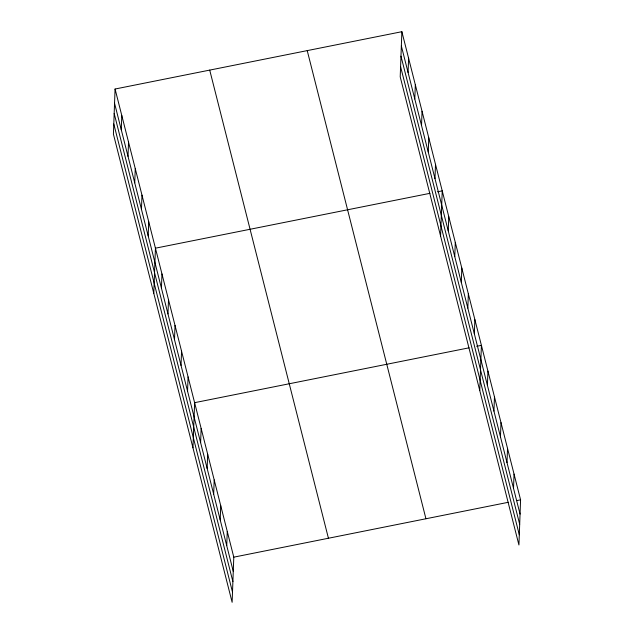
<?xml version="1.0" encoding="UTF-8"?>
<svg xmlns="http://www.w3.org/2000/svg" width="634" height="634" viewBox="0 0 634 634"><rect width="100%" height="100%" fill="white"/><g stroke="black" fill="none" stroke-linecap="round" stroke-linejoin="round"><path stroke-width="0.95" d="M115.071 89.022L113.423 134.154L232.131 602.3L233.787 557.159L115.071 89.022L401.869 31.7L520.577 499.846L518.929 544.978L400.212 76.841L401.869 31.7M121.276 129.804L121.799 115.547M128.005 156.329L128.528 142.071M134.733 182.854L135.256 168.604M141.461 209.386L141.984 195.129M148.19 235.911L148.713 221.662M153.785 293.328L155.433 248.187L429.931 193.33M161.44 288.193L161.963 273.936M167.97 313.941L168.493 299.684M174.501 339.681L175.024 325.432M181.031 365.43L181.554 351.181M187.561 391.178L188.084 376.929M192.958 447.81L194.614 402.677L469.105 347.812M200.621 442.675L201.137 428.425M207.144 468.423L207.667 454.174M213.674 494.171L214.197 479.922M220.204 519.92L220.727 505.663M226.734 545.668L227.257 531.411M408.074 72.482L408.597 58.225M414.802 99.007L415.325 84.758M421.531 125.54L422.054 111.283M428.251 152.065L428.774 137.816M434.979 178.598L435.503 164.341M440.575 236.007L442.231 190.866L437.5 191.817M448.238 230.871L448.761 216.614M454.768 256.619L455.291 242.362M461.298 282.368L461.821 268.111M467.829 308.116L468.344 293.859M474.351 333.864L474.874 319.607M479.748 390.496L481.404 345.356L476.673 346.299M487.411 385.361L487.934 371.104M493.941 411.109L494.465 396.852M500.472 436.85L500.995 422.601M507.002 462.598L507.525 448.349M513.532 488.346L514.055 474.097M233.787 557.159L508.278 502.302M516.797 500.598L520.577 499.846M401.346 45.957L520.054 514.095M400.973 56.149L519.682 524.286M400.585 66.649L519.301 534.787M307.228 50.617L425.937 518.755M209.719 70.105L328.428 538.25M114.556 103.271L233.264 571.416M114.175 113.462L232.892 581.608M113.795 123.963L232.504 592.108"/></g></svg>
